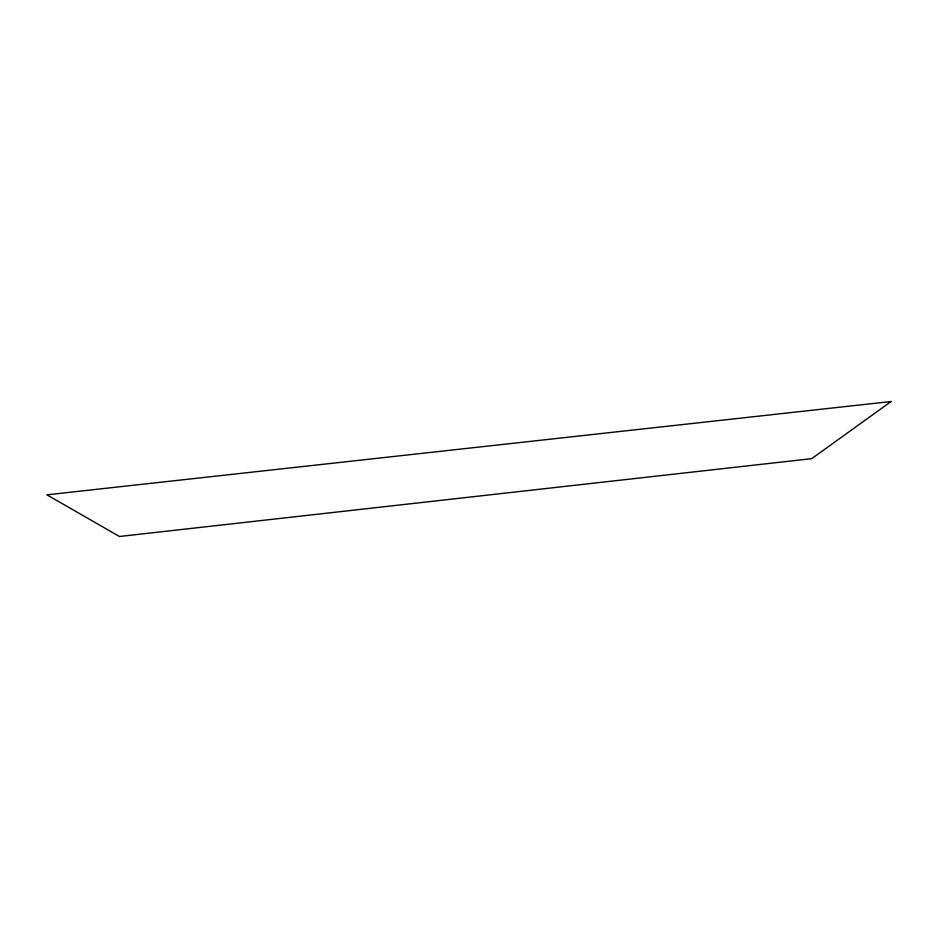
<?xml version="1.0" encoding="UTF-8"?>
<svg xmlns="http://www.w3.org/2000/svg" width="938" height="938" viewBox="0 0 938 938"><rect width="100%" height="100%" fill="white"/><g stroke="black" fill="none" stroke-linecap="round" stroke-linejoin="round"><path stroke-width="1.41" d="M891.1 401.511L811.698 458.659L119.454 536.489L46.9 494.818L891.1 401.511"/></g></svg>
